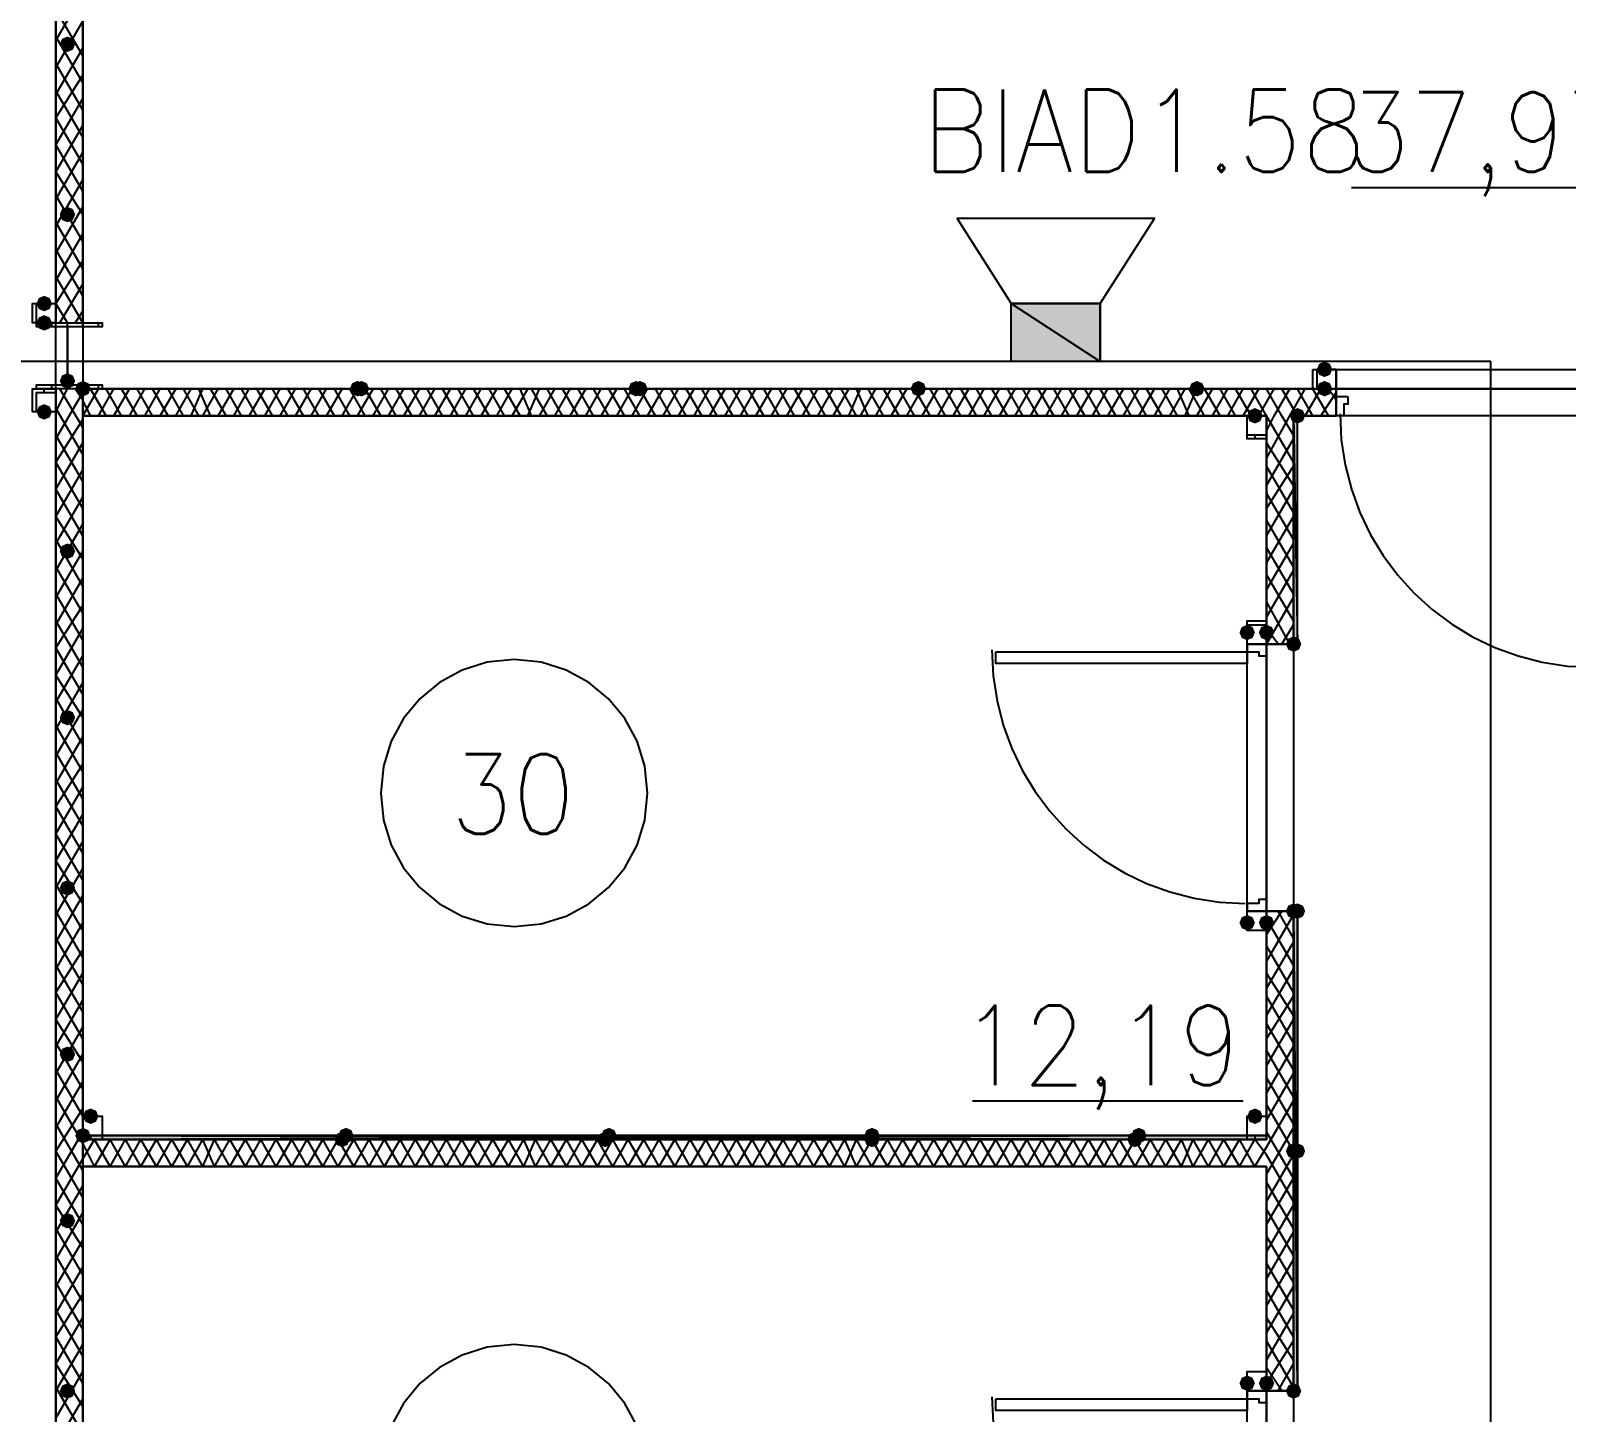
# Model space of a CAD drawing. Header units: millimetres. Extents: x 0 to 420, y 0 to 297.
# Drawn here: x 224.47 to 241.28, y 191.49 to 206.61 of the extents above; entities that cross this region are included whole.
import ezdxf

# ---------------------------------------------------------------- set-up
doc = ezdxf.new("R2010")
doc.units = ezdxf.units.MM
doc.layers.get('0').update_dxf_attribs({"linetype": 'CONTINUOUS'})
doc.styles.get("Standard").update_dxf_attribs({"font": 'STANDARD'})

msp = doc.modelspace()

# ---------------------------------------------------------------- hatches: boundary and pattern name
at = {"true_color": 0x000007}
for points in [[(224.959333, 206.459667), (224.934463, 206.399871), (224.874667, 206.375), (224.814871, 206.399871), (224.79, 206.459667), (224.814871, 206.519462), (224.874667, 206.544333), (224.934462, 206.519463)], [(224.959333, 204.597), (224.934463, 204.537204), (224.874667, 204.512333), (224.814871, 204.537204), (224.79, 204.597), (224.814871, 204.656796), (224.874667, 204.681667), (224.934462, 204.656796)], [(224.705333, 203.623333), (224.680462, 203.563538), (224.620667, 203.538667), (224.560871, 203.563538), (224.536, 203.623333), (224.560871, 203.683129), (224.620667, 203.708), (224.680462, 203.683129)], [(224.705333, 203.411667), (224.680462, 203.351871), (224.620667, 203.327), (224.560871, 203.351871), (224.536, 203.411667), (224.560871, 203.471462), (224.620667, 203.496333), (224.680462, 203.471463)], [(224.959333, 202.776667), (224.934463, 202.716871), (224.874667, 202.692), (224.814871, 202.716871), (224.79, 202.776667), (224.814871, 202.836462), (224.874667, 202.861333), (224.934462, 202.836463)], [(238.717667, 202.903667), (238.692796, 202.843871), (238.633, 202.819), (238.573204, 202.843871), (238.548333, 202.903667), (238.573204, 202.963462), (238.633, 202.988333), (238.692796, 202.963463)], [(238.717667, 202.692), (238.692796, 202.632204), (238.633, 202.607333), (238.573204, 202.632204), (238.548333, 202.692), (238.573204, 202.751796), (238.633, 202.776667), (238.692796, 202.751796)], [(224.705333, 202.438), (224.680462, 202.378204), (224.620667, 202.353333), (224.560871, 202.378204), (224.536, 202.438), (224.560871, 202.497796), (224.620667, 202.522667), (224.680462, 202.497796)], [(237.955667, 202.395667), (237.930796, 202.335871), (237.871, 202.311), (237.811204, 202.335871), (237.786333, 202.395667), (237.811204, 202.455462), (237.871, 202.480333), (237.930796, 202.455463)], [(224.959333, 200.914), (224.934463, 200.854204), (224.874667, 200.829333), (224.814871, 200.854204), (224.79, 200.914), (224.814871, 200.973796), (224.874667, 200.998667), (224.934462, 200.973796)], [(237.871, 200.025), (237.846129, 199.965204), (237.786333, 199.940333), (237.726538, 199.965204), (237.701667, 200.025), (237.726537, 200.084796), (237.786333, 200.109667), (237.846129, 200.084796)], [(238.082667, 200.025), (238.057796, 199.965204), (237.998, 199.940333), (237.938204, 199.965204), (237.913333, 200.025), (237.938204, 200.084796), (237.998, 200.109667), (238.057796, 200.084796)], [(224.959333, 199.093667), (224.934463, 199.033871), (224.874667, 199.009), (224.814871, 199.033871), (224.79, 199.093667), (224.814871, 199.153462), (224.874667, 199.178333), (224.934462, 199.153463)], [(224.959333, 197.231), (224.934463, 197.171204), (224.874667, 197.146333), (224.814871, 197.171204), (224.79, 197.231), (224.814871, 197.290796), (224.874667, 197.315667), (224.934462, 197.290796)], [(238.379, 196.977), (238.354129, 196.917204), (238.294333, 196.892333), (238.234537, 196.917204), (238.209667, 196.977), (238.234537, 197.036796), (238.294333, 197.061667), (238.354129, 197.036796)], [(237.871, 196.85), (237.846129, 196.790204), (237.786333, 196.765333), (237.726538, 196.790204), (237.701667, 196.85), (237.726537, 196.909796), (237.786333, 196.934667), (237.846129, 196.909796)], [(238.082667, 196.85), (238.057796, 196.790204), (237.998, 196.765333), (237.938204, 196.790204), (237.913333, 196.85), (237.938204, 196.909796), (237.998, 196.934667), (238.057796, 196.909796)], [(224.959333, 195.410667), (224.934463, 195.350871), (224.874667, 195.326), (224.814871, 195.350871), (224.79, 195.410667), (224.814871, 195.470462), (224.874667, 195.495333), (224.934462, 195.470463)], [(225.213333, 194.733333), (225.188462, 194.673537), (225.128667, 194.648667), (225.068871, 194.673537), (225.044, 194.733333), (225.068871, 194.793129), (225.128667, 194.818), (225.188462, 194.793129)], [(237.955667, 194.733333), (237.930796, 194.673537), (237.871, 194.648667), (237.811204, 194.673537), (237.786333, 194.733333), (237.811204, 194.793129), (237.871, 194.818), (237.930796, 194.793129)], [(224.959333, 193.590333), (224.934463, 193.530537), (224.874667, 193.505667), (224.814871, 193.530537), (224.79, 193.590333), (224.814871, 193.650129), (224.874667, 193.675), (224.934462, 193.650129)], [(224.959333, 191.727667), (224.934463, 191.667871), (224.874667, 191.643), (224.814871, 191.667871), (224.79, 191.727667), (224.814871, 191.787462), (224.874667, 191.812333), (224.934462, 191.787463)], [(237.871, 191.812333), (237.846129, 191.752537), (237.786333, 191.727667), (237.726538, 191.752537), (237.701667, 191.812333), (237.726537, 191.872129), (237.786333, 191.897), (237.846129, 191.872129)], [(238.082667, 191.812333), (238.057796, 191.752537), (237.998, 191.727667), (237.938204, 191.752537), (237.913333, 191.812333), (237.938204, 191.872129), (237.998, 191.897), (238.057796, 191.872129)], [(238.379, 191.727667), (238.354129, 191.667871), (238.294333, 191.643), (238.234537, 191.667871), (238.209667, 191.727667), (238.234537, 191.787462), (238.294333, 191.812333), (238.354129, 191.787463)]]:
    msp.add_hatch(color=0, dxfattribs=at).paths.add_polyline_path(points, flags=0)
at = {"true_color": 0x000052}
h = msp.add_hatch(color=0, dxfattribs=at)
h.paths.add_polyline_path([(236.177667, 203.623333), (235.204001, 203.623333), (236.177667, 202.988333)], flags=0)
h.paths.add_polyline_path([(235.204001, 203.623333), (236.177667, 202.988333), (235.204001, 202.988333)], flags=0)
at = {"true_color": 0x0000fe}
for points in [[(225.128667, 202.692), (225.103796, 202.632204), (225.044, 202.607333), (224.984204, 202.632204), (224.959333, 202.692), (224.984204, 202.751796), (225.044, 202.776667), (225.103796, 202.751796)], [(225.128667, 202.692), (225.103796, 202.632204), (225.044, 202.607333), (224.984204, 202.632204), (224.959333, 202.692), (224.984204, 202.751796), (225.044, 202.776667), (225.103796, 202.751796)], [(228.134333, 202.692), (228.109463, 202.632204), (228.049667, 202.607333), (227.989871, 202.632204), (227.965, 202.692), (227.989871, 202.751796), (228.049667, 202.776667), (228.109462, 202.751796)], [(228.176667, 202.692), (228.151796, 202.632204), (228.092, 202.607333), (228.032204, 202.632204), (228.007333, 202.692), (228.032204, 202.751796), (228.092, 202.776667), (228.151796, 202.751796)], [(231.182333, 202.692), (231.157462, 202.632204), (231.097667, 202.607333), (231.037871, 202.632204), (231.013, 202.692), (231.037871, 202.751796), (231.097667, 202.776667), (231.157462, 202.751796)], [(231.224667, 202.692), (231.199796, 202.632204), (231.14, 202.607333), (231.080204, 202.632204), (231.055333, 202.692), (231.080204, 202.751796), (231.14, 202.776667), (231.199796, 202.751796)], [(234.272667, 202.692), (234.247796, 202.632204), (234.188, 202.607333), (234.128204, 202.632204), (234.103333, 202.692), (234.128204, 202.751796), (234.188, 202.776667), (234.247796, 202.751796)], [(234.272667, 202.692), (234.247796, 202.632204), (234.188, 202.607333), (234.128204, 202.632204), (234.103333, 202.692), (234.128204, 202.751796), (234.188, 202.776667), (234.247796, 202.751796)], [(237.320667, 202.692), (237.295796, 202.632204), (237.236, 202.607333), (237.176204, 202.632204), (237.151333, 202.692), (237.176204, 202.751796), (237.236, 202.776667), (237.295796, 202.751796)], [(238.421333, 202.395667), (238.396462, 202.335871), (238.336667, 202.311), (238.276871, 202.335871), (238.252, 202.395667), (238.276871, 202.455462), (238.336667, 202.480333), (238.396462, 202.455463)], [(238.379, 199.898), (238.354129, 199.838204), (238.294333, 199.813333), (238.234537, 199.838204), (238.209667, 199.898), (238.234537, 199.957796), (238.294333, 199.982667), (238.354129, 199.957796)], [(238.379, 199.898), (238.354129, 199.838204), (238.294333, 199.813333), (238.234537, 199.838204), (238.209667, 199.898), (238.234537, 199.957796), (238.294333, 199.982667), (238.354129, 199.957796)], [(238.421333, 196.977), (238.396462, 196.917204), (238.336667, 196.892333), (238.276871, 196.917204), (238.252, 196.977), (238.276871, 197.036796), (238.336667, 197.061667), (238.396462, 197.036796)], [(238.421333, 196.977), (238.396462, 196.917204), (238.336667, 196.892333), (238.276871, 196.917204), (238.252, 196.977), (238.276871, 197.036796), (238.336667, 197.061667), (238.396462, 197.036796)], [(225.128667, 194.521667), (225.103796, 194.461871), (225.044, 194.437), (224.984204, 194.461871), (224.959333, 194.521667), (224.984204, 194.581462), (225.044, 194.606333), (225.103796, 194.581463)], [(225.128667, 194.521667), (225.103796, 194.461871), (225.044, 194.437), (224.984204, 194.461871), (224.959333, 194.521667), (224.984204, 194.581462), (225.044, 194.606333), (225.103796, 194.581463)], [(227.965, 194.479333), (227.940129, 194.419537), (227.880333, 194.394667), (227.820538, 194.419537), (227.795667, 194.479333), (227.820537, 194.539129), (227.880333, 194.564), (227.940129, 194.539129)], [(228.007333, 194.521667), (227.982463, 194.461871), (227.922667, 194.437), (227.862871, 194.461871), (227.838, 194.521667), (227.862871, 194.581462), (227.922667, 194.606333), (227.982462, 194.581463)], [(230.843667, 194.479333), (230.818796, 194.419537), (230.759, 194.394667), (230.699204, 194.419537), (230.674333, 194.479333), (230.699204, 194.539129), (230.759, 194.564), (230.818796, 194.539129)], [(230.886, 194.521667), (230.861129, 194.461871), (230.801333, 194.437), (230.741538, 194.461871), (230.716667, 194.521667), (230.741537, 194.581462), (230.801333, 194.606333), (230.861129, 194.581463)], [(233.764667, 194.521667), (233.739796, 194.461871), (233.68, 194.437), (233.620204, 194.461871), (233.595333, 194.521667), (233.620204, 194.581462), (233.68, 194.606333), (233.739796, 194.581463)], [(233.764667, 194.479333), (233.739796, 194.419537), (233.68, 194.394667), (233.620204, 194.419537), (233.595333, 194.479333), (233.620204, 194.539129), (233.68, 194.564), (233.739796, 194.539129)], [(236.643333, 194.479333), (236.618462, 194.419537), (236.558667, 194.394667), (236.498871, 194.419537), (236.474, 194.479333), (236.498871, 194.539129), (236.558667, 194.564), (236.618462, 194.539129)], [(236.685667, 194.521667), (236.660796, 194.461871), (236.601, 194.437), (236.541204, 194.461871), (236.516333, 194.521667), (236.541204, 194.581462), (236.601, 194.606333), (236.660796, 194.581463)], [(238.379, 194.352333), (238.354129, 194.292537), (238.294333, 194.267667), (238.234537, 194.292537), (238.209667, 194.352333), (238.234537, 194.412129), (238.294333, 194.437), (238.354129, 194.412129)], [(238.421333, 194.352333), (238.396462, 194.292537), (238.336667, 194.267667), (238.276871, 194.292537), (238.252, 194.352333), (238.276871, 194.412129), (238.336667, 194.437), (238.396462, 194.412129)], [(238.379, 191.727667), (238.354129, 191.667871), (238.294333, 191.643), (238.234537, 191.667871), (238.209667, 191.727667), (238.234537, 191.787462), (238.294333, 191.812333), (238.354129, 191.787463)]]:
    msp.add_hatch(color=0, dxfattribs=at).paths.add_polyline_path(points, flags=0)
at = {"true_color": 0x000007}
h = msp.add_hatch(color=0, dxfattribs=at)
h.paths.add_polyline_path([(225.044, 202.692), (238.76, 202.692)], flags=0)
h.paths.add_polyline_path([(238.76, 202.692), (225.044, 202.692)], flags=0)
h = msp.add_hatch(color=0, dxfattribs=at)
h.paths.add_polyline_path([(238.336667, 202.395667), (238.294333, 202.395667), (238.336667, 199.898)], flags=0)
h.paths.add_polyline_path([(238.294333, 202.395667), (238.336667, 199.898), (238.294333, 199.898)], flags=0)
h = msp.add_hatch(color=0, dxfattribs=at)
h.paths.add_polyline_path([(238.336667, 196.977), (238.294333, 196.977), (238.336667, 191.727667)], flags=0)
h.paths.add_polyline_path([(238.294333, 196.977), (238.336667, 191.727667), (238.294333, 191.727667)], flags=0)
h = msp.add_hatch(color=0, dxfattribs=at)
h.paths.add_polyline_path([(237.998, 194.521667), (225.044, 194.521667), (237.998, 194.479333)], flags=0)
h.paths.add_polyline_path([(225.044, 194.521667), (237.998, 194.479333), (225.044, 194.479333)], flags=0)

# ---------------------------------------------------------------- linework, layer by layer
at = {"color": 0, "true_color": 0x00002b}
msp.add_lwpolyline([(207.645, 186.309), (224.747667, 186.309), (224.747667, 220.810667), (207.645, 220.810667)], close=True, dxfattribs=at)
at = {"color": 0, "true_color": 0x0000ab}
msp.add_lwpolyline([(225.044, 202.692), (242.654667, 202.692), (242.654667, 220.810667), (225.044, 220.810667)], close=True, dxfattribs=at)
at = {"color": 0, "true_color": 0x000007}
for points in [[(225.044, 203.411667), (225.044, 220.048667), (224.747667, 220.048667), (224.747667, 203.411667)], [(224.747667, 203.411667), (224.536, 203.411667), (224.536, 203.623333), (224.747667, 203.623333), (224.747667, 203.411667), (224.493667, 203.411667), (224.493667, 203.623333), (224.747667, 203.623333)], [(225.255667, 202.692), (224.536, 202.692), (224.536, 202.734333), (224.874667, 202.734333), (224.874667, 203.369333), (224.536, 203.369333), (224.536, 203.411667), (225.255667, 203.411667), (225.255667, 203.369333), (224.874667, 203.369333), (224.874667, 202.734333), (225.255667, 202.734333)], [(238.506, 202.903667), (238.76, 202.903667), (238.76, 202.692), (238.506, 202.692)], [(238.548333, 202.903667), (238.548333, 202.692), (238.76, 202.692), (238.76, 202.903667)], [(224.747667, 202.438), (224.536, 202.438), (224.536, 202.649667), (224.747667, 202.649667), (224.747667, 202.438), (224.493667, 202.438), (224.493667, 202.692), (224.747667, 202.692)], [(225.044, 202.692), (238.76, 202.692)], [(238.76, 202.692), (225.044, 202.692)], [(238.76, 202.692), (225.044, 202.692), (238.76, 202.692), (225.044, 202.692)], [(238.887, 202.607333), (238.887, 202.522667), (238.844667, 202.522667), (238.844667, 202.395667), (238.76, 202.395667), (238.76, 202.607333)], [(237.786333, 202.395667), (237.998, 202.395667), (237.998, 202.184), (237.786333, 202.184), (237.786333, 202.395667), (237.998, 202.395667), (237.998, 202.141667), (237.786333, 202.141667)], [(238.336667, 202.395667), (238.294333, 202.395667), (238.336667, 199.898)], [(238.294333, 202.395667), (238.336667, 199.898), (238.294333, 199.898)], [(238.294333, 202.395667), (238.294333, 199.898), (238.336667, 199.898), (238.336667, 202.395667)], [(238.294333, 202.395667), (238.294333, 199.898), (238.336667, 199.898), (238.336667, 202.395667)], [(237.786333, 199.898), (237.786333, 200.109667), (237.998, 200.109667), (237.998, 199.898), (237.786333, 199.898), (237.786333, 200.152), (237.998, 200.152), (237.998, 199.898)], [(237.998, 199.898), (237.786333, 199.898), (237.786333, 199.813333), (237.913333, 199.813333), (237.913333, 199.771), (237.998, 199.771)], [(235.034667, 199.813333), (237.786333, 199.813333), (237.786333, 199.686333), (235.034667, 199.686333)], [(237.998, 197.104), (237.913333, 197.104), (237.913333, 197.061667), (237.786333, 197.061667), (237.786333, 196.977), (237.998, 196.977)], [(237.786333, 196.765333), (237.786333, 196.977), (237.998, 196.977), (237.998, 196.765333), (237.786333, 196.765333), (237.786333, 196.977), (237.998, 196.977), (237.998, 196.765333)], [(238.336667, 196.977), (238.294333, 196.977), (238.336667, 191.727667)], [(238.294333, 196.977), (238.336667, 191.727667), (238.294333, 191.727667)], [(238.336667, 191.727667), (238.294333, 191.727667), (238.294333, 196.977), (238.336667, 196.977), (238.336667, 191.727667), (238.336667, 196.977), (238.294333, 196.977), (238.294333, 191.727667)], [(225.044, 194.733333), (225.255667, 194.733333), (225.255667, 194.521667), (225.044, 194.521667), (225.044, 194.733333), (225.255667, 194.733333), (225.255667, 194.479333), (225.044, 194.479333)], [(237.786333, 194.733333), (237.998, 194.733333), (237.998, 194.521667), (237.786333, 194.521667), (237.786333, 194.733333), (237.998, 194.733333), (237.998, 194.479333), (237.786333, 194.479333)], [(237.998, 194.521667), (225.044, 194.521667), (237.998, 194.479333)], [(225.044, 194.521667), (237.998, 194.479333), (225.044, 194.479333)], [(237.998, 194.521667), (237.998, 194.479333), (225.044, 194.479333), (225.044, 194.521667), (237.998, 194.521667), (225.044, 194.521667), (225.044, 194.479333), (237.998, 194.479333)], [(237.786333, 191.727667), (237.786333, 191.939333), (237.998, 191.939333), (237.998, 191.727667), (237.786333, 191.727667), (237.786333, 191.939333), (237.998, 191.939333), (237.998, 191.727667)], [(235.034667, 191.643), (237.786333, 191.643), (237.786333, 191.516), (235.034667, 191.516)], [(237.998, 191.727667), (237.786333, 191.727667), (237.786333, 191.643), (237.913333, 191.643), (237.913333, 191.600667), (237.998, 191.600667)]]:
    msp.add_lwpolyline(points, close=True, dxfattribs=at)
for points in [[(224.747667, 206.502), (225.044, 207.01)], [(225.044, 206.332667), (224.747667, 206.840667)], [(224.747667, 206.205667), (225.044, 206.713667)], [(225.044, 206.036333), (224.747667, 206.544333)], [(224.747667, 205.909333), (225.044, 206.417333)], [(225.044, 205.74), (224.747667, 206.248)], [(224.747667, 205.655333), (225.044, 206.121)], [(225.044, 205.443667), (224.747667, 205.951667)], [(224.747667, 205.359), (225.044, 205.867)], [(225.044, 205.147333), (224.747667, 205.655333)], [(224.747667, 205.062667), (225.044, 205.570667)], [(225.044, 204.851), (224.747667, 205.359)], [(224.747667, 204.766333), (225.044, 205.274333)], [(225.044, 204.597), (224.747667, 205.062667)], [(224.747667, 204.47), (225.044, 204.978)], [(238.929333, 204.893333), (241.892667, 204.893333)], [(225.044, 204.300667), (224.747667, 204.808667)], [(224.747667, 204.173667), (225.044, 204.681667)], [(225.044, 204.004333), (224.747667, 204.512333)], [(224.747667, 203.877333), (225.044, 204.385333)], [(225.044, 203.708), (224.747667, 204.216)], [(224.747667, 203.623333), (225.044, 204.089)], [(225.044, 203.411667), (224.747667, 203.919667)], [(224.79, 203.411667), (225.044, 203.835)], [(224.874667, 203.411667), (224.747667, 203.623333)], [(224.959333, 203.411667), (225.044, 203.538667)], [(224.536, 203.369333), (224.536, 203.411667)], [(224.705333, 203.369333), (224.705333, 203.411667)], [(224.874667, 202.692), (224.874667, 203.411667)], [(225.044, 203.369333), (225.044, 203.411667)], [(225.213333, 203.369333), (225.213333, 203.411667)], [(238.76, 202.776667), (238.76, 202.903667), (240.199333, 202.903667)], [(240.199333, 202.903667), (241.681, 202.903667), (241.681, 202.776667)], [(224.536, 202.692), (224.536, 202.734333)], [(224.620667, 202.649667), (224.620667, 202.692)], [(224.705333, 202.692), (224.705333, 202.734333)], [(224.747667, 202.438), (224.874667, 202.692)], [(225.044, 186.309), (225.044, 202.692), (224.747667, 202.692), (224.747667, 186.309)], [(225.044, 202.268667), (224.79, 202.692)], [(225.044, 202.565), (224.959333, 202.692)], [(225.044, 202.692), (225.044, 202.734333)], [(225.044, 202.649667), (225.044, 202.692)], [(225.044, 202.395667), (225.213333, 202.692)], [(238.76, 202.692), (225.044, 202.692), (238.76, 202.692), (225.044, 202.692)], [(238.76, 202.692), (225.044, 202.692), (225.044, 202.395667)], [(225.298, 202.395667), (225.128667, 202.692)], [(225.213333, 202.692), (225.213333, 202.734333)], [(225.213333, 202.395667), (225.382667, 202.692)], [(225.467333, 202.395667), (225.298, 202.692)], [(225.382667, 202.395667), (225.552, 202.692)], [(225.636667, 202.395667), (225.467333, 202.692)], [(225.552, 202.395667), (225.721333, 202.692)], [(225.806, 202.395667), (225.636667, 202.692)], [(225.721333, 202.395667), (225.890667, 202.692)], [(225.975333, 202.395667), (225.806, 202.692)], [(225.890667, 202.395667), (226.06, 202.692)], [(226.144667, 202.395667), (225.975333, 202.692)], [(226.06, 202.395667), (226.229333, 202.692)], [(226.314, 202.395667), (226.144667, 202.692)], [(226.229333, 202.395667), (226.356333, 202.692)], [(226.441, 202.395667), (226.314, 202.692)], [(226.356333, 202.395667), (226.525667, 202.692)], [(226.610333, 202.395667), (226.441, 202.692)], [(226.525667, 202.395667), (226.695, 202.692)], [(226.779667, 202.395667), (226.610333, 202.692)], [(226.695, 202.395667), (226.864333, 202.692)], [(226.949, 202.395667), (226.779667, 202.692)], [(226.864333, 202.395667), (227.033667, 202.692)], [(227.118333, 202.395667), (226.949, 202.692)], [(227.033667, 202.395667), (227.203, 202.692)], [(227.287667, 202.395667), (227.118333, 202.692)], [(227.203, 202.395667), (227.372333, 202.692)], [(227.457, 202.395667), (227.287667, 202.692)], [(227.372333, 202.395667), (227.541667, 202.692)], [(227.626333, 202.395667), (227.457, 202.692)], [(227.541667, 202.395667), (227.711, 202.692)], [(227.795667, 202.395667), (227.626333, 202.692)], [(227.711, 202.395667), (227.880333, 202.692)], [(227.965, 202.395667), (227.795667, 202.692)], [(227.880333, 202.395667), (228.049667, 202.692)], [(228.134333, 202.395667), (227.965, 202.692)], [(228.049667, 202.395667), (228.219, 202.692)], [(228.303667, 202.395667), (228.134333, 202.692)], [(228.219, 202.395667), (228.388333, 202.692)], [(228.473, 202.395667), (228.303667, 202.692)], [(228.388333, 202.395667), (228.557667, 202.692)], [(228.642333, 202.395667), (228.473, 202.692)], [(228.557667, 202.395667), (228.727, 202.692)], [(228.811667, 202.395667), (228.642333, 202.692)], [(228.727, 202.395667), (228.896333, 202.692)], [(228.981, 202.395667), (228.811667, 202.692)], [(228.896333, 202.395667), (229.065667, 202.692)], [(229.150333, 202.395667), (228.981, 202.692)], [(229.065667, 202.395667), (229.235, 202.692)], [(229.319667, 202.395667), (229.150333, 202.692)], [(229.235, 202.395667), (229.404333, 202.692)], [(229.489, 202.395667), (229.319667, 202.692)], [(229.404333, 202.395667), (229.573667, 202.692)], [(229.658333, 202.395667), (229.489, 202.692)], [(229.573667, 202.395667), (229.743, 202.692)], [(229.827667, 202.395667), (229.658333, 202.692)], [(229.743, 202.395667), (229.912333, 202.692)], [(229.954667, 202.395667), (229.827667, 202.692)], [(229.912333, 202.395667), (230.039333, 202.692)], [(230.124, 202.395667), (229.954667, 202.692)], [(230.039333, 202.395667), (230.208667, 202.692)], [(230.293333, 202.395667), (230.124, 202.692)], [(230.208667, 202.395667), (230.378, 202.692)], [(230.462667, 202.395667), (230.293333, 202.692)], [(230.378, 202.395667), (230.547333, 202.692)], [(230.632, 202.395667), (230.462667, 202.692)], [(230.547333, 202.395667), (230.716667, 202.692)], [(230.801333, 202.395667), (230.632, 202.692)], [(230.716667, 202.395667), (230.886, 202.692)], [(230.970667, 202.395667), (230.801333, 202.692)], [(230.886, 202.395667), (231.055333, 202.692)], [(231.14, 202.395667), (230.970667, 202.692)], [(231.055333, 202.395667), (231.224667, 202.692)], [(231.309333, 202.395667), (231.14, 202.692)], [(231.224667, 202.395667), (231.394, 202.692)], [(231.478667, 202.395667), (231.309333, 202.692)], [(231.394, 202.395667), (231.563333, 202.692)], [(231.648, 202.395667), (231.478667, 202.692)], [(231.563333, 202.395667), (231.732667, 202.692)], [(231.817333, 202.395667), (231.648, 202.692)], [(231.732667, 202.395667), (231.902, 202.692)], [(231.986667, 202.395667), (231.817333, 202.692)], [(231.902, 202.395667), (232.071333, 202.692)], [(232.156, 202.395667), (231.986667, 202.692)], [(232.071333, 202.395667), (232.240667, 202.692)], [(232.325333, 202.395667), (232.156, 202.692)], [(232.240667, 202.395667), (232.41, 202.692)], [(232.494667, 202.395667), (232.325333, 202.692)], [(232.41, 202.395667), (232.579333, 202.692)], [(232.664, 202.395667), (232.494667, 202.692)], [(232.579333, 202.395667), (232.748667, 202.692)], [(232.833333, 202.395667), (232.664, 202.692)], [(232.748667, 202.395667), (232.918, 202.692)], [(233.002667, 202.395667), (232.833333, 202.692)], [(232.918, 202.395667), (233.087333, 202.692)], [(233.172, 202.395667), (233.002667, 202.692)], [(233.087333, 202.395667), (233.256667, 202.692)], [(233.341333, 202.395667), (233.172, 202.692)], [(233.256667, 202.395667), (233.426, 202.692)], [(233.510667, 202.395667), (233.341333, 202.692)], [(233.426, 202.395667), (233.553, 202.692)], [(233.637667, 202.395667), (233.510667, 202.692)], [(233.553, 202.395667), (233.722333, 202.692)], [(233.807, 202.395667), (233.637667, 202.692)], [(233.722333, 202.395667), (233.891667, 202.692)], [(233.976333, 202.395667), (233.807, 202.692)], [(233.891667, 202.395667), (234.061, 202.692)], [(234.145667, 202.395667), (233.976333, 202.692)], [(234.061, 202.395667), (234.230333, 202.692)], [(234.315, 202.395667), (234.145667, 202.692)], [(234.230333, 202.395667), (234.399667, 202.692)], [(234.484333, 202.395667), (234.315, 202.692)], [(234.399667, 202.395667), (234.569, 202.692)], [(234.653667, 202.395667), (234.484333, 202.692)], [(234.569, 202.395667), (234.738333, 202.692)], [(234.823, 202.395667), (234.653667, 202.692)], [(234.738333, 202.395667), (234.907667, 202.692)], [(234.992333, 202.395667), (234.823, 202.692)], [(234.907667, 202.395667), (235.077, 202.692)], [(235.161667, 202.395667), (234.992333, 202.692)], [(235.077, 202.395667), (235.246333, 202.692)], [(235.331, 202.395667), (235.161667, 202.692)], [(235.246333, 202.395667), (235.415667, 202.692)], [(235.500333, 202.395667), (235.331, 202.692)], [(235.415667, 202.395667), (235.585, 202.692)], [(235.669667, 202.395667), (235.500333, 202.692)], [(235.585, 202.395667), (235.754333, 202.692)], [(235.839, 202.395667), (235.669667, 202.692)], [(235.754333, 202.395667), (235.923667, 202.692)], [(236.008333, 202.395667), (235.839, 202.692)], [(235.923667, 202.395667), (236.093, 202.692)], [(236.177667, 202.395667), (236.008333, 202.692)], [(236.093, 202.395667), (236.262333, 202.692)], [(236.347, 202.395667), (236.177667, 202.692)], [(236.262333, 202.395667), (236.431667, 202.692)], [(236.516333, 202.395667), (236.347, 202.692)], [(236.431667, 202.395667), (236.601, 202.692)], [(236.685667, 202.395667), (236.516333, 202.692)], [(236.601, 202.395667), (236.770333, 202.692)], [(236.855, 202.395667), (236.685667, 202.692)], [(236.770333, 202.395667), (236.939667, 202.692)], [(237.024333, 202.395667), (236.855, 202.692)], [(236.939667, 202.395667), (237.109, 202.692)], [(237.151333, 202.395667), (237.024333, 202.692)], [(237.109, 202.395667), (237.236, 202.692)], [(237.320667, 202.395667), (237.151333, 202.692)], [(237.236, 202.395667), (237.405333, 202.692)], [(237.49, 202.395667), (237.320667, 202.692)], [(237.405333, 202.395667), (237.574667, 202.692)], [(237.659333, 202.395667), (237.49, 202.692)], [(237.574667, 202.395667), (237.744, 202.692)], [(237.828667, 202.395667), (237.659333, 202.692)], [(237.744, 202.395667), (237.913333, 202.692)], [(237.998, 202.395667), (237.828667, 202.692)], [(237.913333, 202.395667), (238.082667, 202.692)], [(238.167333, 202.395667), (237.998, 202.692)], [(238.082667, 202.395667), (238.252, 202.692)], [(238.336667, 202.395667), (238.167333, 202.692)], [(238.252, 202.395667), (238.421333, 202.692)], [(238.506, 202.395667), (238.336667, 202.692)], [(238.421333, 202.395667), (238.590667, 202.692)], [(238.675333, 202.395667), (238.506, 202.692)], [(238.76, 202.565), (238.675333, 202.692)], [(240.199333, 202.692), (238.76, 202.692), (238.76, 202.776667)], [(238.76, 202.395667), (238.76, 202.607333), (238.76, 202.692)], [(238.76, 202.692), (238.76, 202.607333), (238.76, 202.395667), (238.76, 202.607333)], [(241.681, 202.776667), (241.681, 202.692), (240.199333, 202.692)], [(224.747667, 202.141667), (225.044, 202.649667)], [(225.128667, 202.395667), (225.044, 202.565)], [(238.590667, 202.395667), (238.76, 202.649667)], [(225.044, 201.972333), (224.747667, 202.480333)], [(224.747667, 201.887667), (225.044, 202.353333)], [(225.044, 202.395667), (237.998, 202.395667)], [(237.998, 202.226333), (238.082667, 202.395667)], [(237.998, 201.93), (238.252, 202.395667)], [(238.294333, 201.887667), (237.998, 202.395667)], [(237.998, 202.395667), (237.998, 199.898)], [(238.294333, 202.184), (238.167333, 202.395667)], [(238.294333, 202.395667), (238.294333, 199.898), (238.294333, 202.395667), (238.336667, 199.898)], [(238.294333, 202.395667), (238.76, 202.395667)], [(238.294333, 199.898), (238.294333, 202.395667)], [(238.802333, 202.416833), (238.816649, 202.133325), (238.858667, 201.858006), (238.926993, 201.592272), (239.020234, 201.337515), (239.136996, 201.09513), (239.275886, 200.866509), (239.435509, 200.653048), (239.614472, 200.456139), (239.811381, 200.277176), (240.024843, 200.117552), (240.253463, 199.978663), (240.495849, 199.861901), (240.750605, 199.76866), (241.01634, 199.700334), (241.291658, 199.658316), (241.575167, 199.644)], [(225.044, 201.676), (224.747667, 202.184)], [(237.871, 202.184), (237.871, 202.141667)], [(224.747667, 201.591333), (225.044, 202.099333)], [(237.998, 201.633667), (238.294333, 202.141667)], [(238.294333, 201.633667), (237.998, 202.099333)], [(225.044, 201.379667), (224.747667, 201.887667)], [(237.998, 201.379667), (238.294333, 201.845333)], [(238.294333, 201.337333), (237.998, 201.845333)], [(224.747667, 201.295), (225.044, 201.803)], [(225.044, 201.083333), (224.747667, 201.591333)], [(237.998, 201.083333), (238.294333, 201.591333)], [(238.294333, 201.041), (237.998, 201.549)], [(224.747667, 200.998667), (225.044, 201.506667)], [(225.044, 200.829333), (224.747667, 201.295)], [(224.747667, 200.702333), (225.044, 201.210333)], [(237.998, 200.787), (238.294333, 201.295)], [(238.294333, 200.744667), (237.998, 201.252667)], [(225.044, 200.533), (224.747667, 201.041)], [(224.747667, 200.406), (225.044, 200.914)], [(237.998, 200.490667), (238.294333, 200.998667)], [(238.294333, 200.448333), (237.998, 200.956333)], [(225.044, 200.236667), (224.747667, 200.744667)], [(237.998, 200.194333), (238.294333, 200.702333)], [(224.747667, 200.109667), (225.044, 200.617667)], [(238.294333, 200.152), (237.998, 200.66)], [(225.044, 199.940333), (224.747667, 200.448333)], [(237.998, 199.898), (238.294333, 200.406)], [(238.252, 199.898), (237.998, 200.363667)], [(224.747667, 199.855667), (225.044, 200.321333)], [(225.044, 199.644), (224.747667, 200.152)], [(224.747667, 199.559333), (225.044, 200.067333)], [(238.125, 199.898), (237.998, 200.067333)], [(238.167333, 199.898), (238.294333, 200.109667)], [(225.044, 199.347667), (224.747667, 199.855667)], [(234.992333, 199.8345), (235.006649, 199.550991), (235.048667, 199.275673), (235.116993, 199.009939), (235.210234, 198.755182), (235.326996, 198.512796), (235.465886, 198.284176), (235.625509, 198.070714), (235.804472, 197.873805), (236.001381, 197.694842), (236.214843, 197.535219), (236.443463, 197.39633), (236.685849, 197.279568), (236.940605, 197.186326), (237.20634, 197.118), (237.481658, 197.075982), (237.765167, 197.061667)], [(237.786333, 198.458667), (237.786333, 199.898), (237.871, 199.898)], [(237.871, 199.898), (237.998, 199.898), (237.998, 198.458667)], [(237.998, 199.898), (238.294333, 199.898)], [(238.294333, 199.898), (237.998, 199.898)], [(224.747667, 199.263), (225.044, 199.771)], [(231.224667, 198.268167), (231.194995, 198.56251), (231.109894, 198.836662), (230.975238, 199.084749), (230.796899, 199.300899), (230.580749, 199.479238), (230.332662, 199.613894), (230.05851, 199.698995), (229.764167, 199.728667), (229.469823, 199.698995), (229.195671, 199.613894), (228.947584, 199.479238), (228.731434, 199.300899), (228.553095, 199.084749), (228.418439, 198.836662), (228.333339, 198.56251), (228.303667, 198.268167)], [(225.044, 199.093667), (224.747667, 199.559333)], [(224.747667, 198.966667), (225.044, 199.474667)], [(225.044, 198.797333), (224.747667, 199.305333)], [(224.747667, 198.670333), (225.044, 199.178333)], [(225.044, 198.501), (224.747667, 199.009)], [(224.747667, 198.374), (225.044, 198.882)], [(225.044, 198.204667), (224.747667, 198.712667)], [(224.747667, 198.12), (225.044, 198.585667)], [(225.044, 197.908333), (224.747667, 198.416333)], [(224.747667, 197.823667), (225.044, 198.331667)], [(237.871, 196.977), (237.786333, 196.977), (237.786333, 198.458667)], [(237.998, 198.458667), (237.998, 196.977), (237.871, 196.977)], [(228.303667, 198.268167), (228.333339, 197.973823), (228.418439, 197.699671), (228.553095, 197.451584), (228.731434, 197.235434), (228.947584, 197.057095), (229.195671, 196.922439), (229.469823, 196.837339), (229.764167, 196.807667), (230.05851, 196.837339), (230.332662, 196.922439), (230.580749, 197.057095), (230.796899, 197.235434), (230.975238, 197.451584), (231.109894, 197.699671), (231.194995, 197.973823), (231.224667, 198.268167)], [(225.044, 197.612), (224.747667, 198.12)], [(224.747667, 197.527333), (225.044, 198.035333)], [(225.044, 197.315667), (224.747667, 197.823667)], [(224.747667, 197.231), (225.044, 197.739)], [(225.044, 197.061667), (224.747667, 197.527333)], [(224.747667, 196.934667), (225.044, 197.442667)], [(225.044, 196.765333), (224.747667, 197.273333)], [(224.747667, 196.638333), (225.044, 197.146333)], [(225.044, 196.469), (224.747667, 196.977)], [(237.998, 196.723), (238.167333, 196.977)], [(237.998, 196.977), (238.294333, 196.977)], [(238.294333, 196.977), (237.998, 196.977)], [(237.998, 196.977), (237.998, 194.479333)], [(238.294333, 196.680667), (238.125, 196.977)], [(238.336667, 196.977), (238.336667, 191.727667), (238.294333, 196.977), (238.294333, 191.727667)], [(238.294333, 191.727667), (238.294333, 196.977)], [(224.747667, 196.342), (225.044, 196.85)], [(237.998, 196.426667), (238.294333, 196.934667)], [(238.294333, 196.384333), (237.998, 196.892333)], [(225.044, 196.172667), (224.747667, 196.680667)], [(237.998, 196.130333), (238.294333, 196.638333)], [(224.747667, 196.088), (225.044, 196.553667)], [(238.294333, 196.088), (237.998, 196.596)], [(225.044, 195.876333), (224.747667, 196.384333)], [(224.747667, 195.791667), (225.044, 196.299667)], [(237.998, 195.834), (238.294333, 196.342)], [(238.294333, 195.834), (237.998, 196.299667)], [(225.044, 195.58), (224.747667, 196.088)], [(224.747667, 195.495333), (225.044, 196.003333)], [(237.998, 195.58), (238.294333, 196.045667)], [(238.294333, 195.537667), (237.998, 196.045667)], [(225.044, 195.326), (224.747667, 195.791667)], [(224.747667, 195.199), (225.044, 195.707)], [(237.998, 195.283667), (238.294333, 195.791667)], [(238.294333, 195.241333), (237.998, 195.749333)], [(225.044, 195.029667), (224.747667, 195.537667)], [(237.998, 194.987333), (238.294333, 195.495333)], [(224.747667, 194.902667), (225.044, 195.410667)], [(238.294333, 194.945), (237.998, 195.453)], [(225.044, 194.733333), (224.747667, 195.241333)], [(237.998, 194.691), (238.294333, 195.199)], [(238.294333, 194.648667), (237.998, 195.156667)], [(224.747667, 194.606333), (225.044, 195.114333)], [(225.044, 194.437), (224.747667, 194.945)], [(224.747667, 194.352333), (225.044, 194.818)], [(234.780667, 194.902667), (237.744, 194.902667)], [(237.998, 194.394667), (238.294333, 194.902667)], [(238.294333, 194.352333), (237.998, 194.860333)], [(225.044, 194.140667), (224.747667, 194.648667)], [(224.747667, 194.056), (225.044, 194.564)], [(237.998, 194.521667), (225.044, 194.521667), (237.998, 194.521667), (225.044, 194.479333)], [(225.044, 194.267667), (225.171, 194.479333)], [(237.998, 194.479333), (225.044, 194.479333), (225.044, 194.183)], [(225.128667, 194.521667), (225.128667, 194.479333)], [(225.171, 194.183), (225.340333, 194.479333)], [(225.340333, 194.183), (225.171, 194.479333)], [(225.340333, 194.183), (225.509667, 194.479333)], [(225.509667, 194.183), (225.340333, 194.479333)], [(225.509667, 194.183), (225.679, 194.479333)], [(225.679, 194.183), (225.509667, 194.479333)], [(225.679, 194.183), (225.848333, 194.479333)], [(225.848333, 194.183), (225.679, 194.479333)], [(225.848333, 194.183), (226.017667, 194.479333)], [(226.017667, 194.183), (225.848333, 194.479333)], [(226.017667, 194.183), (226.187, 194.479333)], [(226.187, 194.183), (226.017667, 194.479333)], [(226.187, 194.183), (226.356333, 194.479333)], [(226.356333, 194.183), (226.187, 194.479333)], [(226.356333, 194.183), (226.483333, 194.479333)], [(226.483333, 194.183), (226.356333, 194.479333)], [(226.483333, 194.183), (226.652667, 194.479333)], [(226.652667, 194.183), (226.483333, 194.479333)], [(226.652667, 194.183), (226.822, 194.479333)], [(226.822, 194.183), (226.652667, 194.479333)], [(226.822, 194.183), (226.991333, 194.479333)], [(226.991333, 194.183), (226.822, 194.479333)], [(226.991333, 194.183), (227.160667, 194.479333)], [(227.160667, 194.183), (226.991333, 194.479333)], [(227.160667, 194.183), (227.33, 194.479333)], [(227.33, 194.183), (227.160667, 194.479333)], [(227.33, 194.183), (227.499333, 194.479333)], [(227.499333, 194.183), (227.33, 194.479333)], [(227.499333, 194.183), (227.668667, 194.479333)], [(227.668667, 194.183), (227.499333, 194.479333)], [(227.668667, 194.183), (227.838, 194.479333)], [(227.838, 194.183), (227.668667, 194.479333)], [(227.838, 194.183), (228.007333, 194.479333)], [(228.007333, 194.183), (227.838, 194.479333)], [(228.007333, 194.183), (228.176667, 194.479333)], [(228.176667, 194.183), (228.007333, 194.479333)], [(228.176667, 194.183), (228.346, 194.479333)], [(228.346, 194.183), (228.176667, 194.479333)], [(228.346, 194.183), (228.515333, 194.479333)], [(228.515333, 194.183), (228.346, 194.479333)], [(228.515333, 194.183), (228.684667, 194.479333)], [(228.684667, 194.183), (228.515333, 194.479333)], [(228.684667, 194.183), (228.854, 194.479333)], [(228.854, 194.183), (228.684667, 194.479333)], [(228.854, 194.183), (229.023333, 194.479333)], [(229.023333, 194.183), (228.854, 194.479333)], [(229.023333, 194.183), (229.192667, 194.479333)], [(229.192667, 194.183), (229.023333, 194.479333)], [(229.192667, 194.183), (229.362, 194.479333)], [(229.362, 194.183), (229.192667, 194.479333)], [(229.362, 194.183), (229.531333, 194.479333)], [(229.531333, 194.183), (229.362, 194.479333)], [(229.531333, 194.183), (229.700667, 194.479333)], [(229.700667, 194.183), (229.531333, 194.479333)], [(229.700667, 194.183), (229.87, 194.479333)], [(229.87, 194.183), (229.700667, 194.479333)], [(229.87, 194.183), (229.997, 194.479333)], [(229.997, 194.183), (229.87, 194.479333)], [(229.997, 194.183), (230.166333, 194.479333)], [(230.166333, 194.183), (229.997, 194.479333)], [(230.166333, 194.183), (230.335667, 194.479333)], [(230.335667, 194.183), (230.166333, 194.479333)], [(230.335667, 194.183), (230.505, 194.479333)], [(230.505, 194.183), (230.335667, 194.479333)], [(230.505, 194.183), (230.674333, 194.479333)], [(230.674333, 194.183), (230.505, 194.479333)], [(230.674333, 194.183), (230.843667, 194.479333)], [(230.843667, 194.183), (230.674333, 194.479333)], [(230.843667, 194.183), (231.013, 194.479333)], [(231.013, 194.183), (230.843667, 194.479333)], [(231.013, 194.183), (231.182333, 194.479333)], [(231.182333, 194.183), (231.013, 194.479333)], [(231.182333, 194.183), (231.351667, 194.479333)], [(231.351667, 194.183), (231.182333, 194.479333)], [(231.351667, 194.183), (231.521, 194.479333)], [(231.521, 194.183), (231.351667, 194.479333)], [(231.521, 194.183), (231.690333, 194.479333)], [(231.690333, 194.183), (231.521, 194.479333)], [(231.690333, 194.183), (231.859667, 194.479333)], [(231.859667, 194.183), (231.690333, 194.479333)], [(231.859667, 194.183), (232.029, 194.479333)], [(232.029, 194.183), (231.859667, 194.479333)], [(232.029, 194.183), (232.198333, 194.479333)], [(232.198333, 194.183), (232.029, 194.479333)], [(232.198333, 194.183), (232.367667, 194.479333)], [(232.367667, 194.183), (232.198333, 194.479333)], [(232.367667, 194.183), (232.537, 194.479333)], [(232.537, 194.183), (232.367667, 194.479333)], [(232.537, 194.183), (232.706333, 194.479333)], [(232.706333, 194.183), (232.537, 194.479333)], [(232.706333, 194.183), (232.875667, 194.479333)], [(232.875667, 194.183), (232.706333, 194.479333)], [(232.875667, 194.183), (233.045, 194.479333)], [(233.045, 194.183), (232.875667, 194.479333)], [(233.045, 194.183), (233.214333, 194.479333)], [(233.214333, 194.183), (233.045, 194.479333)], [(233.214333, 194.183), (233.383667, 194.479333)], [(233.383667, 194.183), (233.214333, 194.479333)], [(233.383667, 194.183), (233.510667, 194.479333)], [(233.510667, 194.183), (233.383667, 194.479333)], [(233.510667, 194.183), (233.68, 194.479333)], [(233.68, 194.183), (233.510667, 194.479333)], [(233.68, 194.183), (233.849333, 194.479333)], [(233.849333, 194.183), (233.68, 194.479333)], [(233.849333, 194.183), (234.018667, 194.479333)], [(234.018667, 194.183), (233.849333, 194.479333)], [(234.018667, 194.183), (234.188, 194.479333)], [(234.188, 194.183), (234.018667, 194.479333)], [(234.188, 194.183), (234.357333, 194.479333)], [(234.357333, 194.183), (234.188, 194.479333)], [(234.357333, 194.183), (234.526667, 194.479333)], [(234.526667, 194.183), (234.357333, 194.479333)], [(234.526667, 194.183), (234.696, 194.479333)], [(234.696, 194.183), (234.526667, 194.479333)], [(234.696, 194.183), (234.865333, 194.479333)], [(234.865333, 194.183), (234.696, 194.479333)], [(234.865333, 194.183), (235.034667, 194.479333)], [(235.034667, 194.183), (234.865333, 194.479333)], [(235.034667, 194.183), (235.204, 194.479333)], [(235.204, 194.183), (235.034667, 194.479333)], [(235.204, 194.183), (235.373333, 194.479333)], [(235.373333, 194.183), (235.204, 194.479333)], [(235.373333, 194.183), (235.542667, 194.479333)], [(235.542667, 194.183), (235.373333, 194.479333)], [(235.542667, 194.183), (235.712, 194.479333)], [(235.712, 194.183), (235.542667, 194.479333)], [(235.712, 194.183), (235.881333, 194.479333)], [(235.881333, 194.183), (235.712, 194.479333)], [(235.881333, 194.183), (236.050667, 194.479333)], [(236.050667, 194.183), (235.881333, 194.479333)], [(236.050667, 194.183), (236.22, 194.479333)], [(236.22, 194.183), (236.050667, 194.479333)], [(236.22, 194.183), (236.389333, 194.479333)], [(236.389333, 194.183), (236.22, 194.479333)], [(236.389333, 194.183), (236.558667, 194.479333)], [(236.558667, 194.183), (236.389333, 194.479333)], [(236.558667, 194.183), (236.728, 194.479333)], [(236.728, 194.183), (236.558667, 194.479333)], [(236.728, 194.183), (236.897333, 194.479333)], [(236.897333, 194.183), (236.728, 194.479333)], [(236.897333, 194.183), (237.066667, 194.479333)], [(237.066667, 194.183), (236.897333, 194.479333)], [(237.066667, 194.183), (237.193667, 194.479333)], [(237.193667, 194.183), (237.066667, 194.479333)], [(237.193667, 194.183), (237.363, 194.479333)], [(237.363, 194.183), (237.193667, 194.479333)], [(237.363, 194.183), (237.532333, 194.479333)], [(237.532333, 194.183), (237.363, 194.479333)], [(237.532333, 194.183), (237.701667, 194.479333)], [(237.701667, 194.183), (237.532333, 194.479333)], [(237.701667, 194.183), (237.871, 194.479333)], [(237.871, 194.183), (237.701667, 194.479333)], [(237.871, 194.521667), (237.871, 194.479333)], [(237.998, 194.31), (237.871, 194.479333)], [(237.998, 194.098333), (238.294333, 194.606333)], [(238.294333, 194.056), (237.998, 194.564)], [(225.044, 193.844333), (224.747667, 194.352333)], [(225.171, 194.183), (225.044, 194.437)], [(237.871, 194.183), (237.998, 194.394667)], [(237.998, 193.802), (238.294333, 194.31)], [(238.294333, 193.802), (237.998, 194.31)], [(224.747667, 193.759667), (225.044, 194.267667)], [(225.044, 194.183), (237.998, 194.183)], [(237.998, 194.183), (237.998, 191.727667)], [(225.044, 193.548), (224.747667, 194.056)], [(224.747667, 193.463333), (225.044, 193.971333)], [(237.998, 193.548), (238.294333, 194.056)], [(238.294333, 193.505667), (237.998, 194.013667)], [(225.044, 193.294), (224.747667, 193.759667)], [(224.747667, 193.167), (225.044, 193.675)], [(237.998, 193.251667), (238.294333, 193.759667)], [(238.294333, 193.209333), (237.998, 193.717333)], [(225.044, 192.997667), (224.747667, 193.505667)], [(237.998, 192.955333), (238.294333, 193.463333)], [(224.747667, 192.870667), (225.044, 193.378667)], [(238.294333, 192.913), (237.998, 193.421)], [(225.044, 192.701333), (224.747667, 193.209333)], [(237.998, 192.659), (238.294333, 193.167)], [(238.294333, 192.616667), (237.998, 193.124667)], [(224.747667, 192.574333), (225.044, 193.082333)], [(225.044, 192.405), (224.747667, 192.913)], [(224.747667, 192.320333), (225.044, 192.786)], [(237.998, 192.362667), (238.294333, 192.870667)], [(238.294333, 192.320333), (237.998, 192.828333)], [(225.044, 192.108667), (224.747667, 192.616667)], [(224.747667, 192.024), (225.044, 192.532)], [(237.998, 192.066333), (238.294333, 192.574333)], [(238.294333, 192.066333), (237.998, 192.532)], [(225.044, 191.812333), (224.747667, 192.320333)], [(237.998, 191.812333), (238.294333, 192.278)], [(238.294333, 191.77), (237.998, 192.278)], [(224.747667, 191.727667), (225.044, 192.235667)], [(231.224667, 190.775167), (231.194995, 191.06951), (231.109894, 191.343662), (230.975238, 191.591749), (230.796899, 191.807899), (230.580749, 191.986238), (230.332662, 192.120894), (230.05851, 192.205995), (229.764167, 192.235667), (229.469823, 192.205995), (229.195671, 192.120894), (228.947584, 191.986238), (228.731434, 191.807899), (228.553095, 191.591749), (228.418439, 191.343662), (228.333339, 191.06951), (228.303667, 190.775167)], [(225.044, 191.558333), (224.747667, 192.024)], [(224.747667, 191.431333), (225.044, 191.939333)], [(238.167333, 191.727667), (237.998, 191.981667)], [(238.125, 191.727667), (238.294333, 192.024)], [(225.044, 191.262), (224.747667, 191.77)], [(224.747667, 191.135), (225.044, 191.643)], [(234.992333, 191.664167), (235.006649, 191.380658), (235.048667, 191.10534), (235.116993, 190.839605), (235.210234, 190.584849), (235.326996, 190.342463), (235.465886, 190.113843), (235.625509, 189.900381), (235.804472, 189.703472), (236.001381, 189.524509), (236.214843, 189.364886), (236.443463, 189.225996), (236.685849, 189.109234), (236.940605, 189.015993), (237.20634, 188.947667), (237.481658, 188.905649), (237.765167, 188.891333)], [(237.786333, 190.246), (237.786333, 191.727667), (237.871, 191.727667)], [(237.871, 191.727667), (237.998, 191.727667), (237.998, 190.246)], [(237.998, 191.727667), (238.294333, 191.727667)], [(238.294333, 191.727667), (237.998, 191.727667)]]:
    msp.add_lwpolyline(points, dxfattribs=at)
at = {"color": 0, "true_color": 0x000052}
msp.add_lwpolyline([(236.177667, 203.623333), (236.177667, 202.988333), (235.204001, 202.988333), (235.204001, 203.623333), (236.177667, 203.623333), (236.770334, 204.554666), (234.611334, 204.554666), (235.204001, 203.623333)], dxfattribs=at)
for points in [[(236.177667, 203.623333), (235.204001, 203.623333), (236.177667, 202.988333)], [(235.204001, 203.623333), (236.177667, 202.988333), (235.204001, 202.988333)]]:
    msp.add_lwpolyline(points, close=True, dxfattribs=at)
at = {"color": 0, "true_color": 0x000005}
msp.add_lwpolyline([(133.011334, 138.006666), (237.236001, 138.006666), (243.924667, 138.006666), (243.924667, 144.060333), (260.942667, 144.060333), (260.942667, 138.006666), (372.745, 138.006666), (372.745, 186.732333), (265.091334, 186.732333), (258.487334, 186.732333), (258.487334, 163.279666), (257.979334, 163.279666), (257.979334, 181.017333), (251.079001, 181.017333), (240.453334, 181.017333), (240.453334, 202.988333), (236.177667, 202.988333), (235.204001, 202.988333), (222.800334, 202.988333), (222.800334, 186.732333), (125.560668, 186.732333)], dxfattribs=at)
at = {"color": 0, "true_color": 0x000098}
for points in [[(225.044, 202.395667), (225.044, 194.479333), (237.998, 194.479333), (237.998, 202.395667)], [(237.998, 194.183), (225.044, 194.183), (225.044, 186.309), (237.998, 186.309)]]:
    msp.add_lwpolyline(points, close=True, dxfattribs=at)
at = {"color": 0, "true_color": 0x000008}
msp.add_lwpolyline([(238.294333, 202.395667), (238.294333, 186.309), (242.908667, 186.309), (242.908667, 180.509333), (258.995333, 180.509333), (258.995333, 189.780333), (242.654667, 189.780333), (242.654667, 202.395667)], close=True, dxfattribs=at)

# ---------------------------------------------------------------- texts
at = {"color": 0, "true_color": 0x000007, "attachment_point": 1}
for s, insert, char_height, width in [('BIAD1.58', (234.230337, 205.964208), 0.90154, 4.70804214), ('37,97', (238.887003, 205.934701), 0.872032, 2.76143456), ('30', (229.065674, 198.695702), 0.872032, 1.06581688), ('12,19', (234.65367, 195.944036), 0.872032, 2.37386489)]:
    msp.add_mtext(s, dxfattribs=dict(at, insert=insert, char_height=char_height, width=width))

doc.saveas('drawing.dxf')
